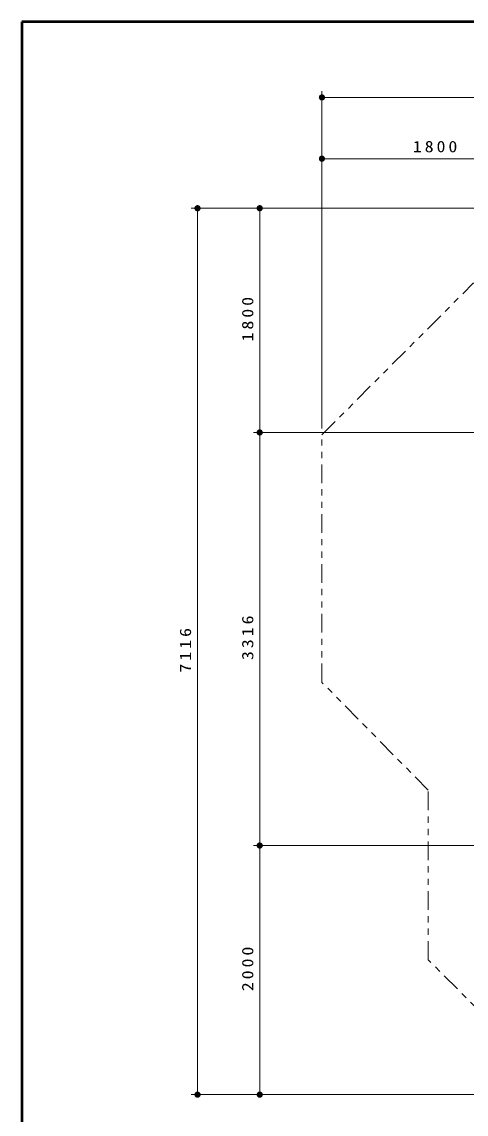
# Model space of a CAD drawing. Units: millimetres on the paper, scale 1:50. Extents: x -385 to 0, y -594 to 267.
# Drawn here: x -385 to -313.6, y 91.6 to 267 of the extents above; entities that cross this region are included whole.
import ezdxf

# ---------------------------------------------------------------- set-up
doc = ezdxf.new("R2010")
doc.units = ezdxf.units.MM
doc.linetypes.add('USER3', pattern=[8, 3, -1, 1, -1, 1, -1])
doc.layers.add('LY_1', color=140, linetype='Continuous', lineweight=50)
doc.styles.add('ＭＳ ゴシック', font='')
doc.styles.get('ＭＳ ゴシック').set_extended_font_data('MS Gothic')

# ---------------------------------------------------------------- blocks, each defined once
blk = doc.blocks.new('filled_dot')
at = {"color": 0, "linetype": 'Continuous', "lineweight": -2, "const_width": 1.25}
blk.add_lwpolyline([(-0.625, 0, 1), (0.625, 0, 1)], format="xyb", close=True, dxfattribs=at)

msp = doc.modelspace()

# ---------------------------------------------------------------- linework, layer by layer
at = {"layer": 'LY_1', "color": 7}
for p, q in [((0, 267), (-385, 267)), ((-385, 267), (-385, 0))]:
    msp.add_line(p, q, dxfattribs=at)
at = {"layer": 'LY_1', "color": 7, "lineweight": 13}
for p, q in [((-336.76, 201.705), (-336.76, 255.867)), ((-336.76, 254.867), (-192.244, 254.867)), ((-336.76, 201.705), (-336.76, 246.03)), ((-336.76, 245.03), (-300.76, 245.03)), ((-272.436, 237.078), (-357.76, 237.078)), ((-356.76, 94.76), (-356.76, 237.078)), ((-272.436, 237.078), (-347.76, 237.078)), ((-346.76, 201.078), (-346.76, 237.078)), ((-257.164, 201.078), (-347.76, 201.078)), ((-257.164, 201.078), (-347.76, 201.078)), ((-346.76, 134.76), (-346.76, 201.078)), ((-282.284, 134.76), (-347.76, 134.76)), ((-282.284, 134.76), (-347.76, 134.76)), ((-346.76, 94.76), (-346.76, 134.76)), ((-299.018, 94.76), (-357.76, 94.76)), ((-299.018, 94.76), (-347.76, 94.76))]:
    msp.add_line(p, q, dxfattribs=at)
at = {"layer": 'LY_1', "color": 7, "linetype": 'USER3', "lineweight": 13}
msp.add_lwpolyline([(-233.63, 237.078), (-192.244, 195.692), (-192.244, 165.338), (-223.925, 134.078), (-223.925, 115.985), (-245.15, 94.76), (-298.018, 94.76), (-319.683, 116.425), (-319.683, 143.65), (-336.76, 160.957), (-336.76, 200.705), (-312.435, 225.03), (-283.485, 225.03), (-271.436, 237.078)], close=True, dxfattribs=at)

# ---------------------------------------------------------------- block references
at = {"layer": 'LY_1', "color": 7, "lineweight": 13, "xscale": 0.4, "yscale": 0.4}
for p in [(-336.76, 254.867), (-336.76, 245.03)]:
    msp.add_blockref('filled_dot', p, dxfattribs=at)
for p, rotation in [((-356.76, 237.078), 270), ((-346.76, 237.078), 270), ((-346.76, 201.078), 90), ((-346.76, 201.078), 270), ((-346.76, 134.76), 270), ((-346.76, 134.76), 90), ((-356.76, 94.76), 90), ((-346.76, 94.76), 90)]:
    msp.add_blockref('filled_dot', p, dxfattribs=dict(at, rotation=rotation))

# ---------------------------------------------------------------- texts
at = {"layer": 'LY_1', "color": 7, "insert": (-318.339, 246.03), "char_height": 1.833, "attachment_point": 8, "style": 'ＭＳ ゴシック'}
msp.add_mtext('\\T1.33;\\W1.15;1800', dxfattribs=at)
at = {"layer": 'LY_1', "color": 7, "char_height": 1.833, "attachment_point": 8, "rotation": 90, "style": 'ＭＳ ゴシック'}
for s, insert in [('\\T1.33;\\W1.15;1800', (-347.76, 219.499)), ('\\T1.33;\\W1.15;3316', (-347.76, 168.347)), ('\\T1.33;\\W1.15;7116', (-357.76, 166.34)), ('\\T1.33;\\W1.15;2000', (-347.76, 115.183))]:
    msp.add_mtext(s, dxfattribs=dict(at, insert=insert))

doc.saveas('drawing.dxf')
